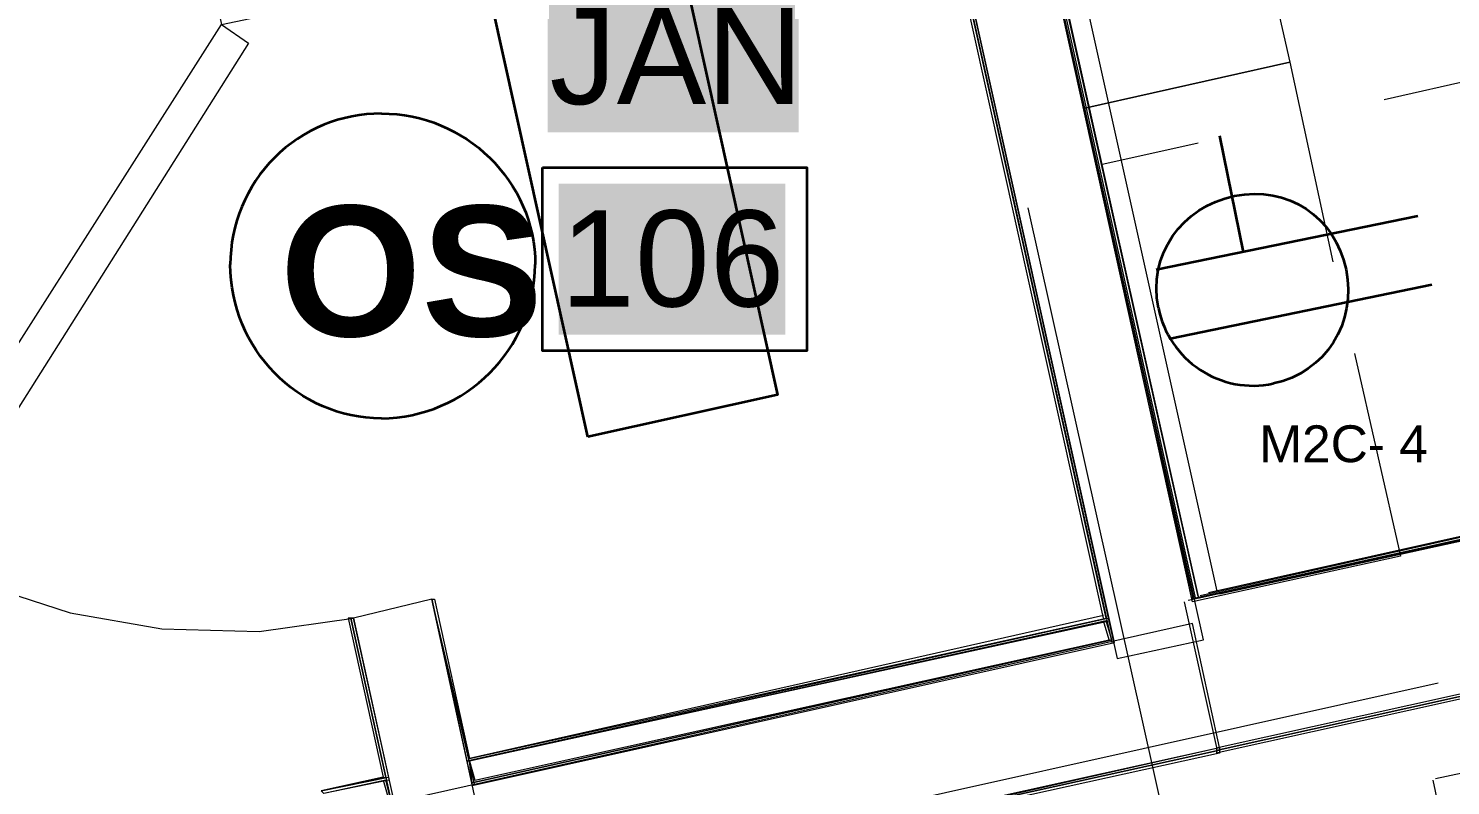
# Model space of a CAD drawing. Header units: millimetres. Extents: x 0.9 to 36.3, y 0.7 to 23.3.
# Drawn here: x 26.06 to 26.938, y 11.626 to 12.094 of the extents above; entities that cross this region are included whole.
import ezdxf

# ---------------------------------------------------------------- set-up
doc = ezdxf.new("R2010")
doc.units = ezdxf.units.MM
for name, color, linetype in [('PDF2_Geometry', 7, 'Continuous'), ('PDF2_Text', 7, 'Continuous'), ('PDF_Text', 7, 'Continuous')]:
    doc.layers.add(name, color=color, linetype=linetype)
doc.layers.add('PDF_Geometry', color=7, linetype='Continuous', true_color=0x777777)
doc.layers.add('PDF_Solid Fills', color=7, linetype='Continuous', true_color=0xffffff)
doc.styles.add('PDF Arial', font='arial.ttf')
doc.styles.add('PDF ArialRoundedMT Bold', font='arialbd.ttf')

msp = doc.modelspace()

# ---------------------------------------------------------------- linework, layer by layer
at = {"layer": 'PDF2_Geometry', "lineweight": 35}
msp.add_lwpolyline([(26.40524, 11.8414), (26.3016, 12.31006), (26.41877, 12.33597), (26.52241, 11.86731)], close=True, dxfattribs=at)
for points in [[(26.79541, 12.02743), (26.81018, 11.9556)], [(26.91792, 11.97776), (26.75631, 11.94453)], [(26.92665, 11.93531), (26.76504, 11.90208)]]:
    msp.add_lwpolyline(points, dxfattribs=at)
for centre, radius, start, end in [((26.27765, 11.94796), 0.09318, 89.90564, 180.09436), ((26.27676, 11.94885), 0.09604, 270.61942, 359.38058), ((26.81632, 11.93279), 0.05975, 191.37855, 281.85801)]:
    msp.add_arc(centre, radius, start, end, dxfattribs=at)
for points in [[(26.2778, 12.04114), (26.32946, 12.04114), (26.3728, 11.99947), (26.3728, 11.94781)], [(26.80477, 11.99022), (26.83742, 11.99693), (26.86694, 11.97748), (26.87365, 11.94483)], [(26.75775, 11.921), (26.75103, 11.95365), (26.77212, 11.98351), (26.80477, 11.99022)], [(26.2778, 11.85281), (26.22614, 11.85281), (26.18447, 11.89614), (26.18447, 11.94781)], [(26.87365, 11.94483), (26.88036, 11.91218), (26.86125, 11.88103), (26.8286, 11.87432)]]:
    msp.add_open_spline(points, degree=3, dxfattribs=at)
at = {"layer": 'PDF_Geometry', "lineweight": 18}
for points in [[(25.17398, 13.40612), (25.18231, 13.37446), (25.46896, 13.43779), (25.86061, 13.52445), (26.05894, 12.63782), (26.01727, 12.62949), (26.02894, 12.58115), (26.06894, 12.58949), (26.17893, 12.09617), (26.22727, 12.10617), (26.11727, 12.60115), (26.51392, 12.68948), (26.73225, 11.70452), (26.78558, 11.71619), (26.56059, 12.72448), (26.40226, 13.43445), (26.76391, 13.51445), (26.74891, 13.58445), (26.38726, 13.50278), (26.20393, 14.33442)], [(26.77607, 11.74049), (27.61118, 11.92551)], [(26.7935, 11.64934), (27.62845, 11.83433), (27.60845, 11.92434)], [(26.79391, 11.64953), (26.77391, 11.73952)]]:
    msp.add_lwpolyline(points, dxfattribs=at)
at = {"layer": 'PDF_Geometry', "lineweight": 9}
for points in [[(26.77891, 11.73952), (26.51559, 12.93114), (26.78058, 11.74119)], [(26.51559, 12.93114), (26.77891, 11.74286), (26.77891, 11.74119)], [(26.53892, 12.83781), (26.51725, 12.93114), (26.78224, 11.74286), (26.56725, 12.70448)], [(26.3356, 11.62619), (26.30893, 11.74119), (26.33393, 11.62619), (26.73058, 11.71452), (26.59558, 12.32283), (26.51392, 12.68782)], [(26.58558, 12.68282), (26.79391, 11.74619)], [(26.78224, 11.74286), (26.64058, 12.37616), (26.70391, 12.3895)], [(26.72391, 11.73119), (26.33226, 11.64286), (26.72558, 11.72952), (26.58225, 12.37616), (26.72891, 11.71452)], [(26.72391, 11.72952), (26.58059, 12.37616)], [(26.81058, 12.19784), (26.83891, 12.07284), (26.71225, 12.04451), (26.68391, 12.1695)], [(26.86891, 12.17117), (26.9289, 12.1845), (26.95557, 12.06284), (26.89724, 12.04951)], [(26.73891, 11.92118), (26.71225, 12.04451), (26.83891, 12.07284), (26.86557, 11.94951)], [(26.78224, 12.02284), (26.72225, 12.00951)], [(26.79724, 11.44453), (26.67725, 11.98285)], [(26.78359, 11.74348), (27.587, 11.92347), (26.78867, 11.74514)], [(26.78207, 11.74181), (27.587, 11.92014), (26.78038, 11.74181)], [(26.87891, 11.89285), (26.90724, 11.76785), (26.77891, 11.73952), (26.75224, 11.86452)], [(26.7935, 11.64934), (27.62845, 11.83433), (27.62845, 11.83267), (27.62845, 11.831), (26.7935, 11.64602)], [(26.79558, 11.74452), (27.0239, 11.79452)], [(25.97728, 11.77952), (26.02894, 11.75119), (26.08561, 11.73286), (26.14227, 11.72286), (26.20227, 11.72119), (26.2606, 11.72952)], [(26.30893, 11.74119), (26.30893, 11.74119)], [(26.27893, 11.62953), (26.28226, 11.61786), (26.22893, 11.60619), (26.22893, 11.60453), (26.22893, 11.60286), (26.2856, 11.61619), (26.2606, 11.72952), (26.25893, 11.72952), (26.25726, 11.72952), (26.27893, 11.63119), (26.2406, 11.62286), (26.2806, 11.63119), (26.25893, 11.72952), (26.28393, 11.61619), (26.2806, 11.62953), (26.24227, 11.62119)], [(26.72725, 11.72952), (26.3306, 11.64119), (26.72725, 11.72786)], [(26.33393, 11.62786), (26.33226, 11.64119), (26.3356, 11.62953), (26.72725, 11.71619), (26.72391, 11.72786)], [(26.72891, 11.71619), (26.72558, 11.72786), (26.33226, 11.64119)], [(27.40737, 11.73197), (26.929, 11.63029)], [(26.33393, 11.62786), (26.72891, 11.71619), (26.33393, 11.62786)], [(26.44392, 11.5812), (26.93057, 11.68952)], [(26.25893, 11.52953), (26.79558, 11.64786), (26.25893, 11.52953), (26.51392, 11.5862), (26.79558, 11.64953), (26.79558, 11.64786), (26.79558, 11.64619), (26.25893, 11.52786), (26.24393, 11.52286), (26.2406, 11.5412), (26.24227, 11.54286)], [(26.79391, 11.64619), (26.79391, 11.64786), (26.79391, 11.64953)], [(26.28226, 11.62953), (26.24227, 11.62119), (26.2406, 11.62286), (26.28226, 11.63119)], [(26.92724, 11.62953), (27.0289, 11.14955)]]:
    msp.add_lwpolyline(points, dxfattribs=at)
at = {"layer": 'PDF_Geometry', "lineweight": 13}
msp.add_lwpolyline([(25.99561, 11.76785), (25.97728, 11.77952), (26.17893, 12.09617), (26.1956, 12.08451)], close=True, dxfattribs=at)
at = {"layer": 'PDF_Geometry', "color": 9, "lineweight": 9, "true_color": 0xbababa}
msp.add_lwpolyline([(26.70225, 12.09117), (26.70225, 12.09117)], dxfattribs=at)
at = {"layer": 'PDF_Geometry', "color": 7, "lineweight": 35}
msp.add_lwpolyline([(26.37726, 12.00784), (26.54059, 12.00784), (26.54059, 11.89452), (26.37726, 11.89452)], close=True, dxfattribs=at)
at = {"layer": 'PDF_Geometry', "lineweight": 9}
for points in [[(26.7935, 11.64768), (27.62845, 11.83267)], [(26.33226, 11.64286), (26.30893, 11.74119), (26.3106, 11.74119)]]:
    msp.add_lwpolyline(points, close=True, dxfattribs=at)
at = {"layer": 'PDF_Geometry', "lineweight": 18}
for points in [[(26.34226, 11.58786), (26.30893, 11.74119), (26.2606, 11.72952), (26.29393, 11.57786)], [(26.2456, 11.52786), (26.79558, 11.64953), (26.77891, 11.72619), (26.22893, 11.60286)]]:
    msp.add_lwpolyline(points, close=True, dxfattribs=at)
at = {"layer": 'PDF_Solid Fills', "lineweight": 35, "transparency": 33554559}
for points in [[(26.38059, 12.02951), (26.53559, 12.02951), (26.38059, 12.12284), (26.53559, 12.12284)], [(26.38726, 11.90452), (26.52725, 11.90452), (26.38726, 11.99785), (26.52725, 11.99785)]]:
    msp.add_solid(points, dxfattribs=at)

# ---------------------------------------------------------------- texts
at = {"layer": 'PDF2_Text', "insert": (26.21511, 11.94328), "char_height": 0.080494, "attachment_point": 4, "style": 'PDF ArialRoundedMT Bold'}
msp.add_mtext('OS', dxfattribs=at)
at = {"layer": 'PDF_Text', "attachment_point": 4, "style": 'PDF Arial'}
for s, insert, char_height in [('JAN', (26.38166, 12.0762), 0.059386), ('106', (26.38832, 11.9512), 0.059386), ('M2C- 4', (26.82, 11.83702), 0.02276)]:
    msp.add_mtext(s, dxfattribs=dict(at, insert=insert, char_height=char_height))

doc.saveas('drawing.dxf')
